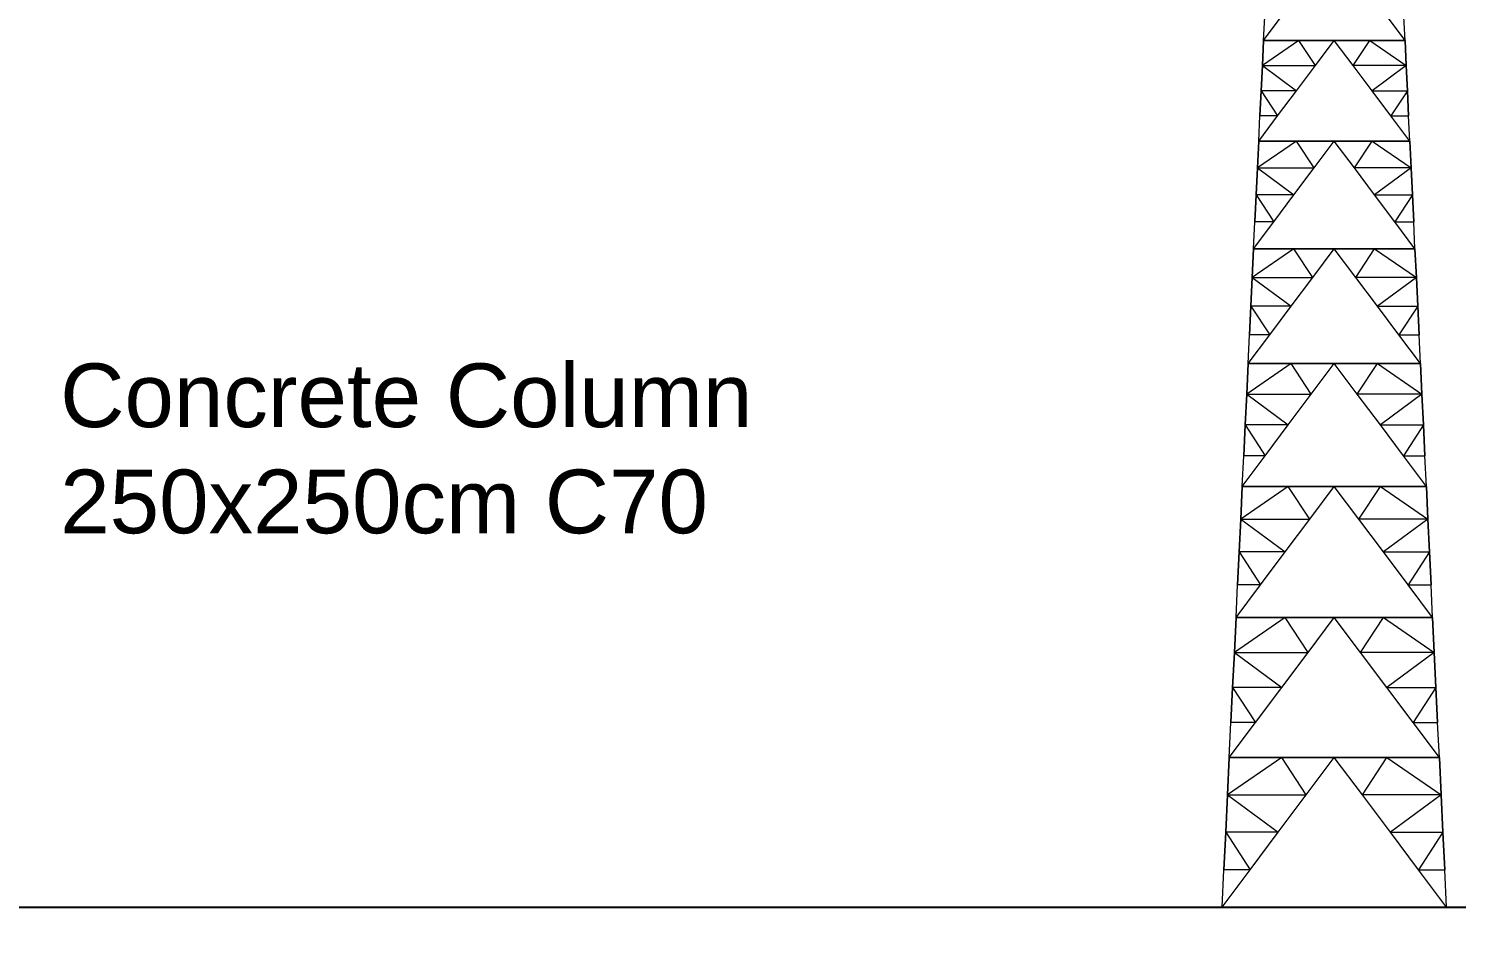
# Model space of a CAD drawing. Header units: millimetres. Extents: x 674 to 5889, y -153 to 3954.
# Drawn here: x 5696.7 to 5775.2, y 3772.1 to 3822.4 of the extents above; entities that cross this region are included whole.
import ezdxf

# ---------------------------------------------------------------- set-up
doc = ezdxf.new("R2010")
doc.units = ezdxf.units.MM
doc.layers.add('Dimensions', color=7, linetype='Continuous')
doc.layers.add('Towers', color=1, linetype='Continuous', lineweight=0)
doc.styles.get("Standard").update_dxf_attribs({"font": 'arial.ttf'})
doc.dimstyles.new('ISO-25', dxfattribs={"dimtxt": 2.5, "dimasz": 2.5, "dimexe": 1.25, "dimexo": 0.625, "dimtad": 1, "dimtxsty": 'Standard', "dimcen": 2.5, "dimadec": 0, "dimazin": 0, "dimtfac": 1, "dimtmove": 0, "dimatfit": 3, "dimfxl": 1, "dimarcsym": 0})

# ---------------------------------------------------------------- blocks, each defined once
blk = doc.blocks.new('_ArchTick')
at = {"color": 0, "linetype": 'ByBlock', "const_width": 0.15}
blk.add_lwpolyline([(-0.5, -0.5), (0.5, 0.5)], dxfattribs=at)
blk = doc.blocks.new('*D60')
at = {"color": 0, "lineweight": -2, "transparency": 16777216}
blk.add_line((2829.274, -144.563), (2959.274, -144.563), dxfattribs=at)
at = {"layer": 'Defpoints', "color": 0, "transparency": 16777216}
for p in [(5528.478, 3774.077), (5768.478, 3774.077), (5768.478, 3752.482), (2829.274, -118.354), (2959.274, -118.354), (2959.274, -144.563)]:
    blk.add_point(p, dxfattribs=at)
at = {"layer": 'Dimensions', "color": 0, "lineweight": -2, "transparency": 16777216}
blk.add_line((5528.478, 3752.482), (5768.478, 3752.482), dxfattribs=at)
at = {"color": 0, "lineweight": -2, "transparency": 16777216, "xscale": 15, "yscale": 15, "zscale": 15, "rotation": 180}
blk.add_blockref('_ArchTick', (2829.274, -144.563), dxfattribs=at)
at = {"color": 0, "lineweight": -2, "transparency": 16777216, "xscale": 15, "yscale": 15, "zscale": 15}
blk.add_blockref('_ArchTick', (2959.274, -144.563), dxfattribs=at)
at = {"layer": 'Dimensions', "color": 0, "lineweight": -2, "transparency": 16777216, "xscale": 2.5, "yscale": 2.5, "zscale": 2.5, "rotation": 180}
blk.add_blockref('_ArchTick', (5528.478, 3752.482), dxfattribs=at)
at = {"layer": 'Dimensions', "color": 0, "lineweight": -2, "transparency": 16777216, "xscale": 2.5, "yscale": 2.5, "zscale": 2.5}
blk.add_blockref('_ArchTick', (5768.478, 3752.482), dxfattribs=at)
at = {"color": 0, "transparency": 16777216, "insert": (2894.274, -136.274), "char_height": 15, "attachment_point": 5}
blk.add_mtext('130', dxfattribs=at)
at = {"layer": 'Dimensions', "color": 0, "transparency": 16777216, "insert": (5648.478, 3755.404), "char_height": 4.5, "attachment_point": 5}
blk.add_mtext('240m', dxfattribs=at)
blk = doc.blocks.new('*D56')
at = {"layer": 'Defpoints', "color": 0, "transparency": 16777216}
for p in [(5768.478, 3774.077), (5883.478, 3774.077), (5883.478, 3752.482)]:
    blk.add_point(p, dxfattribs=at)
at = {"layer": 'Dimensions', "color": 0, "lineweight": -2, "transparency": 16777216}
blk.add_line((5768.478, 3752.482), (5883.478, 3752.482), dxfattribs=at)
at = {"layer": 'Dimensions', "color": 0, "lineweight": -2, "transparency": 16777216, "xscale": 2.5, "yscale": 2.5, "zscale": 2.5, "rotation": 180}
blk.add_blockref('_ArchTick', (5768.478, 3752.482), dxfattribs=at)
at = {"layer": 'Dimensions', "color": 0, "lineweight": -2, "transparency": 16777216, "xscale": 2.5, "yscale": 2.5, "zscale": 2.5}
blk.add_blockref('_ArchTick', (5883.478, 3752.482), dxfattribs=at)
at = {"layer": 'Dimensions', "color": 0, "transparency": 16777216, "insert": (5825.978, 3755.404), "char_height": 4.5, "attachment_point": 5}
blk.add_mtext('115m', dxfattribs=at)

msp = doc.modelspace()

# ---------------------------------------------------------------- linework, layer by layer
msp.add_line((5413.478, 3774.077), (5883.478, 3774.077))
at = {"layer": 'Towers'}
for p, q in [((5764.591, 3821.705), (5765.563, 3823.001)), ((5764.591, 3821.705), (5765.563, 3823.001)), ((5764.591, 3821.705), (5764.653, 3823.001)), ((5764.591, 3821.705), (5764.653, 3823.001)), ((5764.591, 3821.705), (5764.653, 3823.001)), ((5764.591, 3821.705), (5764.653, 3823.001)), ((5772.365, 3821.705), (5771.393, 3823.001)), ((5772.365, 3821.705), (5771.393, 3823.001)), ((5772.365, 3821.705), (5772.303, 3823.001)), ((5772.365, 3821.705), (5772.303, 3823.001)), ((5772.365, 3821.705), (5772.303, 3823.001)), ((5772.365, 3821.705), (5772.303, 3823.001)), ((5766.535, 3821.705), (5764.525, 3820.321)), ((5766.535, 3821.705), (5764.525, 3820.321)), ((5764.525, 3820.322), (5764.591, 3821.705)), ((5764.591, 3821.705), (5764.525, 3820.321)), ((5764.525, 3820.322), (5764.591, 3821.705)), ((5764.525, 3820.321), (5764.591, 3821.705)), ((5764.525, 3820.322), (5764.591, 3821.705)), ((5764.591, 3821.705), (5764.525, 3820.321)), ((5764.525, 3820.322), (5764.591, 3821.705)), ((5764.525, 3820.321), (5764.591, 3821.705)), ((5764.591, 3821.705), (5766.535, 3821.705)), ((5766.535, 3821.705), (5764.591, 3821.705)), ((5764.591, 3821.705), (5765.563, 3821.705)), ((5765.563, 3821.705), (5764.591, 3821.705)), ((5764.591, 3821.705), (5766.535, 3821.705)), ((5766.535, 3821.705), (5764.591, 3821.705)), ((5768.478, 3821.705), (5764.591, 3821.705)), ((5764.591, 3821.705), (5768.478, 3821.705)), ((5766.535, 3821.705), (5764.591, 3821.705)), ((5766.535, 3821.705), (5764.591, 3821.705)), ((5766.535, 3821.705), (5767.506, 3821.705)), ((5767.506, 3821.705), (5766.535, 3821.705)), ((5767.441, 3820.322), (5766.535, 3821.705)), ((5768.478, 3821.705), (5766.535, 3821.705)), ((5767.441, 3820.322), (5766.535, 3821.705)), ((5768.478, 3821.705), (5766.535, 3821.705)), ((5767.441, 3820.322), (5768.478, 3821.705)), ((5767.441, 3820.322), (5768.478, 3821.705)), ((5769.45, 3821.705), (5767.506, 3821.705)), ((5769.45, 3821.705), (5767.506, 3821.705)), ((5772.365, 3821.705), (5768.478, 3821.705)), ((5768.478, 3821.705), (5772.365, 3821.705)), ((5769.516, 3820.322), (5768.478, 3821.705)), ((5768.478, 3821.705), (5770.422, 3821.705)), ((5769.516, 3820.322), (5768.478, 3821.705)), ((5768.478, 3821.705), (5770.422, 3821.705)), ((5769.45, 3821.705), (5770.422, 3821.705)), ((5770.422, 3821.705), (5769.45, 3821.705)), ((5769.516, 3820.322), (5770.422, 3821.705)), ((5769.516, 3820.322), (5770.422, 3821.705)), ((5772.365, 3821.705), (5770.422, 3821.705)), ((5770.422, 3821.705), (5772.365, 3821.705)), ((5770.422, 3821.705), (5772.365, 3821.705)), ((5770.422, 3821.705), (5772.365, 3821.705)), ((5770.422, 3821.705), (5772.431, 3820.321)), ((5770.422, 3821.705), (5772.365, 3821.705)), ((5770.422, 3821.705), (5772.431, 3820.321)), ((5770.422, 3821.705), (5772.365, 3821.705)), ((5771.393, 3821.705), (5772.365, 3821.705)), ((5772.365, 3821.705), (5771.393, 3821.705)), ((5772.431, 3820.322), (5772.365, 3821.705)), ((5772.365, 3821.705), (5772.431, 3820.321)), ((5772.431, 3820.322), (5772.365, 3821.705)), ((5772.431, 3820.321), (5772.365, 3821.705)), ((5772.431, 3820.322), (5772.365, 3821.705)), ((5772.365, 3821.705), (5772.431, 3820.321)), ((5772.431, 3820.322), (5772.365, 3821.705)), ((5772.431, 3820.321), (5772.365, 3821.705)), ((5764.459, 3818.938), (5764.525, 3820.322)), ((5764.459, 3818.938), (5764.525, 3820.322)), ((5764.525, 3820.321), (5764.459, 3818.938)), ((5764.459, 3818.938), (5764.525, 3820.321)), ((5764.525, 3820.321), (5764.459, 3818.938)), ((5764.459, 3818.938), (5764.525, 3820.321)), ((5764.525, 3820.321), (5767.441, 3820.322)), ((5764.525, 3820.321), (5767.441, 3820.322)), ((5764.525, 3820.321), (5764.525, 3820.322)), ((5764.525, 3820.321), (5764.525, 3820.322)), ((5764.525, 3820.321), (5766.402, 3818.938)), ((5764.525, 3820.321), (5766.402, 3818.938)), ((5766.402, 3818.938), (5767.441, 3820.322)), ((5766.402, 3818.938), (5767.441, 3820.322)), ((5770.554, 3818.938), (5769.516, 3820.322)), ((5772.431, 3820.321), (5769.516, 3820.322)), ((5770.554, 3818.938), (5769.516, 3820.322)), ((5772.431, 3820.321), (5769.516, 3820.322)), ((5772.431, 3820.321), (5770.554, 3818.938)), ((5772.431, 3820.321), (5770.554, 3818.938)), ((5772.497, 3818.938), (5772.431, 3820.322)), ((5772.431, 3820.321), (5772.431, 3820.322)), ((5772.497, 3818.938), (5772.431, 3820.322)), ((5772.431, 3820.321), (5772.431, 3820.322)), ((5772.431, 3820.321), (5772.497, 3818.938)), ((5772.497, 3818.938), (5772.431, 3820.321)), ((5772.431, 3820.321), (5772.497, 3818.938)), ((5772.497, 3818.938), (5772.431, 3820.321)), ((5764.393, 3817.554), (5764.459, 3818.938)), ((5764.459, 3818.938), (5764.393, 3817.554)), ((5764.393, 3817.554), (5764.459, 3818.938)), ((5764.393, 3817.554), (5764.459, 3818.938)), ((5764.459, 3818.938), (5764.393, 3817.554)), ((5764.393, 3817.554), (5764.459, 3818.938)), ((5764.459, 3818.938), (5765.364, 3817.554)), ((5766.402, 3818.938), (5764.459, 3818.938)), ((5764.459, 3818.938), (5765.364, 3817.554)), ((5766.402, 3818.938), (5764.459, 3818.938)), ((5764.459, 3818.938), (5764.459, 3818.938)), ((5764.459, 3818.938), (5764.459, 3818.938)), ((5765.364, 3817.554), (5766.402, 3818.938)), ((5765.364, 3817.554), (5766.402, 3818.938)), ((5771.592, 3817.554), (5770.554, 3818.938)), ((5770.554, 3818.938), (5772.497, 3818.938)), ((5771.592, 3817.554), (5770.554, 3818.938)), ((5770.554, 3818.938), (5772.497, 3818.938)), ((5772.497, 3818.938), (5771.592, 3817.554)), ((5772.497, 3818.938), (5771.592, 3817.554)), ((5772.564, 3817.554), (5772.497, 3818.938)), ((5772.497, 3818.938), (5772.564, 3817.554)), ((5772.497, 3818.938), (5772.497, 3818.938)), ((5772.564, 3817.554), (5772.497, 3818.938)), ((5772.564, 3817.554), (5772.497, 3818.938)), ((5772.497, 3818.938), (5772.564, 3817.554)), ((5772.497, 3818.938), (5772.497, 3818.938)), ((5772.564, 3817.554), (5772.497, 3818.938)), ((5764.327, 3816.17), (5765.364, 3817.554)), ((5764.327, 3816.17), (5765.364, 3817.554)), ((5764.327, 3816.17), (5764.393, 3817.554)), ((5764.327, 3816.17), (5764.393, 3817.554)), ((5764.327, 3816.17), (5764.393, 3817.554)), ((5764.327, 3816.17), (5764.393, 3817.554)), ((5765.364, 3817.554), (5764.393, 3817.554)), ((5765.364, 3817.554), (5764.393, 3817.554)), ((5764.393, 3817.554), (5764.393, 3817.554)), ((5764.393, 3817.554), (5764.393, 3817.554)), ((5772.63, 3816.17), (5771.592, 3817.554)), ((5771.592, 3817.554), (5772.564, 3817.554)), ((5772.63, 3816.17), (5771.592, 3817.554)), ((5771.592, 3817.554), (5772.564, 3817.554)), ((5772.63, 3816.17), (5772.564, 3817.554)), ((5772.564, 3817.554), (5772.564, 3817.554)), ((5772.63, 3816.17), (5772.564, 3817.554)), ((5772.63, 3816.17), (5772.564, 3817.554)), ((5772.564, 3817.554), (5772.564, 3817.554)), ((5772.63, 3816.17), (5772.564, 3817.554)), ((5766.402, 3816.17), (5764.256, 3814.692)), ((5766.402, 3816.17), (5764.256, 3814.692)), ((5764.256, 3814.692), (5764.327, 3816.17)), ((5764.327, 3816.17), (5764.256, 3814.692)), ((5764.256, 3814.692), (5764.327, 3816.17)), ((5764.256, 3814.692), (5764.327, 3816.17)), ((5764.256, 3814.692), (5764.327, 3816.17)), ((5764.327, 3816.17), (5764.256, 3814.692)), ((5764.256, 3814.692), (5764.327, 3816.17)), ((5764.256, 3814.692), (5764.327, 3816.17)), ((5764.327, 3816.17), (5766.402, 3816.17)), ((5766.402, 3816.17), (5764.327, 3816.17)), ((5764.327, 3816.17), (5765.364, 3816.17)), ((5765.364, 3816.17), (5764.327, 3816.17)), ((5764.327, 3816.17), (5766.402, 3816.17)), ((5766.402, 3816.17), (5764.327, 3816.17)), ((5768.478, 3816.17), (5764.327, 3816.17)), ((5764.327, 3816.17), (5768.478, 3816.17)), ((5766.402, 3816.17), (5764.327, 3816.17)), ((5766.402, 3816.17), (5764.327, 3816.17)), ((5766.402, 3816.17), (5767.44, 3816.17)), ((5767.44, 3816.17), (5766.402, 3816.17)), ((5767.37, 3814.692), (5766.402, 3816.17)), ((5768.478, 3816.17), (5766.402, 3816.17)), ((5767.37, 3814.692), (5766.402, 3816.17)), ((5768.478, 3816.17), (5766.402, 3816.17)), ((5767.37, 3814.692), (5768.478, 3816.17)), ((5767.37, 3814.692), (5768.478, 3816.17)), ((5769.516, 3816.17), (5767.44, 3816.17)), ((5769.516, 3816.17), (5767.44, 3816.17)), ((5772.63, 3816.17), (5768.478, 3816.17)), ((5768.478, 3816.17), (5772.63, 3816.17)), ((5769.586, 3814.692), (5768.478, 3816.17)), ((5768.478, 3816.17), (5770.554, 3816.17)), ((5769.586, 3814.692), (5768.478, 3816.17)), ((5768.478, 3816.17), (5770.554, 3816.17)), ((5769.516, 3816.17), (5770.554, 3816.17)), ((5770.554, 3816.17), (5769.516, 3816.17)), ((5769.586, 3814.692), (5770.554, 3816.17)), ((5769.586, 3814.692), (5770.554, 3816.17)), ((5772.63, 3816.17), (5770.554, 3816.17)), ((5770.554, 3816.17), (5772.63, 3816.17)), ((5770.554, 3816.17), (5772.63, 3816.17)), ((5770.554, 3816.17), (5772.63, 3816.17)), ((5770.554, 3816.17), (5772.7, 3814.692)), ((5770.554, 3816.17), (5772.63, 3816.17)), ((5770.554, 3816.17), (5772.7, 3814.692)), ((5770.554, 3816.17), (5772.63, 3816.17)), ((5771.592, 3816.17), (5772.63, 3816.17)), ((5772.63, 3816.17), (5771.592, 3816.17)), ((5772.7, 3814.692), (5772.63, 3816.17)), ((5772.63, 3816.17), (5772.7, 3814.692)), ((5772.7, 3814.692), (5772.63, 3816.17)), ((5772.7, 3814.692), (5772.63, 3816.17)), ((5772.7, 3814.692), (5772.63, 3816.17)), ((5772.63, 3816.17), (5772.7, 3814.692)), ((5772.7, 3814.692), (5772.63, 3816.17)), ((5772.7, 3814.692), (5772.63, 3816.17)), ((5764.185, 3813.214), (5764.256, 3814.692)), ((5764.256, 3814.692), (5764.185, 3813.214)), ((5764.185, 3813.214), (5764.256, 3814.692)), ((5764.185, 3813.214), (5764.256, 3814.692)), ((5764.256, 3814.692), (5764.185, 3813.214)), ((5764.185, 3813.214), (5764.256, 3814.692)), ((5764.256, 3814.692), (5766.261, 3813.214)), ((5764.256, 3814.692), (5767.37, 3814.692)), ((5764.256, 3814.692), (5766.261, 3813.214)), ((5764.256, 3814.692), (5767.37, 3814.692)), ((5764.256, 3814.692), (5764.256, 3814.692)), ((5764.256, 3814.692), (5764.256, 3814.692)), ((5766.261, 3813.214), (5767.37, 3814.692)), ((5766.261, 3813.214), (5767.37, 3814.692)), ((5770.695, 3813.214), (5769.586, 3814.692)), ((5772.7, 3814.692), (5769.586, 3814.692)), ((5770.695, 3813.214), (5769.586, 3814.692)), ((5772.7, 3814.692), (5769.586, 3814.692)), ((5772.7, 3814.692), (5770.695, 3813.214)), ((5772.7, 3814.692), (5770.695, 3813.214)), ((5772.771, 3813.214), (5772.7, 3814.692)), ((5772.7, 3814.692), (5772.771, 3813.214)), ((5772.7, 3814.692), (5772.7, 3814.692)), ((5772.771, 3813.214), (5772.7, 3814.692)), ((5772.771, 3813.214), (5772.7, 3814.692)), ((5772.7, 3814.692), (5772.771, 3813.214)), ((5772.7, 3814.692), (5772.7, 3814.692)), ((5772.771, 3813.214), (5772.7, 3814.692)), ((5764.114, 3811.735), (5764.185, 3813.214)), ((5764.185, 3813.214), (5764.114, 3811.735)), ((5764.114, 3811.735), (5764.185, 3813.214)), ((5764.114, 3811.735), (5764.185, 3813.214)), ((5764.185, 3813.214), (5764.114, 3811.735)), ((5764.114, 3811.735), (5764.185, 3813.214)), ((5764.185, 3813.214), (5765.152, 3811.735)), ((5766.261, 3813.214), (5764.185, 3813.214)), ((5764.185, 3813.214), (5765.152, 3811.735)), ((5766.261, 3813.214), (5764.185, 3813.214)), ((5764.185, 3813.214), (5764.185, 3813.214)), ((5764.185, 3813.214), (5764.185, 3813.214)), ((5765.152, 3811.735), (5766.261, 3813.214)), ((5765.152, 3811.735), (5766.261, 3813.214)), ((5771.804, 3811.735), (5770.695, 3813.214)), ((5770.695, 3813.214), (5772.771, 3813.214)), ((5771.804, 3811.735), (5770.695, 3813.214)), ((5770.695, 3813.214), (5772.771, 3813.214)), ((5772.771, 3813.214), (5771.804, 3811.735)), ((5772.771, 3813.214), (5771.804, 3811.735)), ((5772.842, 3811.735), (5772.771, 3813.214)), ((5772.771, 3813.214), (5772.842, 3811.735)), ((5772.771, 3813.214), (5772.771, 3813.214)), ((5772.842, 3811.735), (5772.771, 3813.214)), ((5772.842, 3811.735), (5772.771, 3813.214)), ((5772.771, 3813.214), (5772.842, 3811.735)), ((5772.771, 3813.214), (5772.771, 3813.214)), ((5772.842, 3811.735), (5772.771, 3813.214)), ((5764.044, 3810.257), (5765.152, 3811.735)), ((5764.044, 3810.257), (5765.152, 3811.735)), ((5764.044, 3810.257), (5764.114, 3811.735)), ((5764.044, 3810.257), (5764.114, 3811.735)), ((5764.044, 3810.257), (5764.114, 3811.735)), ((5764.044, 3810.257), (5764.114, 3811.735)), ((5765.152, 3811.735), (5764.114, 3811.735)), ((5765.152, 3811.735), (5764.114, 3811.735)), ((5764.114, 3811.735), (5764.114, 3811.735)), ((5764.114, 3811.735), (5764.114, 3811.735)), ((5772.912, 3810.257), (5771.804, 3811.735)), ((5771.804, 3811.735), (5772.842, 3811.735)), ((5772.912, 3810.257), (5771.804, 3811.735)), ((5771.804, 3811.735), (5772.842, 3811.735)), ((5772.912, 3810.257), (5772.842, 3811.735)), ((5772.842, 3811.735), (5772.842, 3811.735)), ((5772.912, 3810.257), (5772.842, 3811.735)), ((5772.912, 3810.257), (5772.842, 3811.735)), ((5772.842, 3811.735), (5772.842, 3811.735)), ((5772.912, 3810.257), (5772.842, 3811.735)), ((5766.261, 3810.257), (5763.968, 3808.679)), ((5766.261, 3810.257), (5763.968, 3808.679)), ((5763.968, 3808.679), (5764.044, 3810.257)), ((5764.044, 3810.257), (5763.968, 3808.679)), ((5763.968, 3808.679), (5764.044, 3810.257)), ((5763.968, 3808.679), (5764.044, 3810.257)), ((5763.968, 3808.679), (5764.044, 3810.257)), ((5764.044, 3810.257), (5763.968, 3808.679)), ((5763.968, 3808.679), (5764.044, 3810.257)), ((5763.968, 3808.679), (5764.044, 3810.257)), ((5764.044, 3810.257), (5766.261, 3810.257)), ((5766.261, 3810.257), (5764.044, 3810.257)), ((5764.044, 3810.257), (5765.152, 3810.257)), ((5765.152, 3810.257), (5764.044, 3810.257)), ((5764.044, 3810.257), (5766.261, 3810.257)), ((5766.261, 3810.257), (5764.044, 3810.257)), ((5768.478, 3810.257), (5764.044, 3810.257)), ((5764.044, 3810.257), (5768.478, 3810.257)), ((5766.261, 3810.257), (5764.044, 3810.257)), ((5766.261, 3810.257), (5764.044, 3810.257)), ((5766.261, 3810.257), (5767.37, 3810.257)), ((5767.37, 3810.257), (5766.261, 3810.257)), ((5767.295, 3808.679), (5766.261, 3810.257)), ((5768.478, 3810.257), (5766.261, 3810.257)), ((5767.295, 3808.679), (5766.261, 3810.257)), ((5768.478, 3810.257), (5766.261, 3810.257)), ((5767.295, 3808.679), (5768.478, 3810.257)), ((5767.295, 3808.679), (5768.478, 3810.257)), ((5769.587, 3810.257), (5767.37, 3810.257)), ((5769.587, 3810.257), (5767.37, 3810.257)), ((5772.912, 3810.257), (5768.478, 3810.257)), ((5768.478, 3810.257), (5772.912, 3810.257)), ((5769.662, 3808.679), (5768.478, 3810.257)), ((5768.478, 3810.257), (5770.695, 3810.257)), ((5769.662, 3808.679), (5768.478, 3810.257)), ((5768.478, 3810.257), (5770.695, 3810.257)), ((5769.587, 3810.257), (5770.695, 3810.257)), ((5770.695, 3810.257), (5769.587, 3810.257)), ((5769.662, 3808.679), (5770.695, 3810.257)), ((5769.662, 3808.679), (5770.695, 3810.257)), ((5772.912, 3810.257), (5770.695, 3810.257)), ((5770.695, 3810.257), (5772.912, 3810.257)), ((5770.695, 3810.257), (5772.912, 3810.257)), ((5770.695, 3810.257), (5772.912, 3810.257)), ((5770.695, 3810.257), (5772.988, 3808.679)), ((5770.695, 3810.257), (5772.912, 3810.257)), ((5770.695, 3810.257), (5772.988, 3808.679)), ((5770.695, 3810.257), (5772.912, 3810.257)), ((5771.804, 3810.257), (5772.912, 3810.257)), ((5772.912, 3810.257), (5771.804, 3810.257)), ((5772.988, 3808.679), (5772.912, 3810.257)), ((5772.912, 3810.257), (5772.988, 3808.679)), ((5772.988, 3808.679), (5772.912, 3810.257)), ((5772.988, 3808.679), (5772.912, 3810.257)), ((5772.988, 3808.679), (5772.912, 3810.257)), ((5772.912, 3810.257), (5772.988, 3808.679)), ((5772.988, 3808.679), (5772.912, 3810.257)), ((5772.988, 3808.679), (5772.912, 3810.257)), ((5763.893, 3807.1), (5763.968, 3808.679)), ((5763.968, 3808.679), (5763.893, 3807.1)), ((5763.893, 3807.1), (5763.968, 3808.679)), ((5763.893, 3807.1), (5763.968, 3808.679)), ((5763.968, 3808.679), (5763.893, 3807.1)), ((5763.893, 3807.1), (5763.968, 3808.679)), ((5763.968, 3808.679), (5766.11, 3807.1)), ((5763.968, 3808.679), (5767.295, 3808.679)), ((5763.968, 3808.679), (5766.11, 3807.1)), ((5763.968, 3808.679), (5767.295, 3808.679)), ((5763.968, 3808.679), (5763.968, 3808.679)), ((5763.968, 3808.679), (5763.968, 3808.679)), ((5766.11, 3807.1), (5767.295, 3808.679)), ((5766.11, 3807.1), (5767.295, 3808.679)), ((5770.846, 3807.1), (5769.662, 3808.679)), ((5772.988, 3808.679), (5769.662, 3808.679)), ((5770.846, 3807.1), (5769.662, 3808.679)), ((5772.988, 3808.679), (5769.662, 3808.679)), ((5772.988, 3808.679), (5770.846, 3807.1)), ((5772.988, 3808.679), (5770.846, 3807.1)), ((5773.063, 3807.1), (5772.988, 3808.679)), ((5772.988, 3808.679), (5773.063, 3807.1)), ((5772.988, 3808.679), (5772.988, 3808.679)), ((5773.063, 3807.1), (5772.988, 3808.679)), ((5773.063, 3807.1), (5772.988, 3808.679)), ((5772.988, 3808.679), (5773.063, 3807.1)), ((5772.988, 3808.679), (5772.988, 3808.679)), ((5773.063, 3807.1), (5772.988, 3808.679)), ((5763.817, 3805.521), (5763.893, 3807.1)), ((5763.893, 3807.1), (5763.817, 3805.521)), ((5763.817, 3805.521), (5763.893, 3807.1)), ((5763.817, 3805.521), (5763.893, 3807.1)), ((5763.893, 3807.1), (5763.817, 3805.521)), ((5763.817, 3805.521), (5763.893, 3807.1)), ((5763.893, 3807.1), (5764.926, 3805.521)), ((5766.11, 3807.1), (5763.893, 3807.1)), ((5763.893, 3807.1), (5764.926, 3805.521)), ((5766.11, 3807.1), (5763.893, 3807.1)), ((5763.893, 3807.1), (5763.893, 3807.1)), ((5763.893, 3807.1), (5763.893, 3807.1)), ((5764.926, 3805.521), (5766.11, 3807.1)), ((5764.926, 3805.521), (5766.11, 3807.1)), ((5772.03, 3805.521), (5770.846, 3807.1)), ((5770.846, 3807.1), (5773.063, 3807.1)), ((5772.03, 3805.521), (5770.846, 3807.1)), ((5770.846, 3807.1), (5773.063, 3807.1)), ((5773.063, 3807.1), (5772.03, 3805.521)), ((5773.063, 3807.1), (5772.03, 3805.521)), ((5773.139, 3805.521), (5773.063, 3807.1)), ((5773.063, 3807.1), (5773.139, 3805.521)), ((5773.063, 3807.1), (5773.063, 3807.1)), ((5773.139, 3805.521), (5773.063, 3807.1)), ((5773.139, 3805.521), (5773.063, 3807.1)), ((5773.063, 3807.1), (5773.139, 3805.521)), ((5773.063, 3807.1), (5773.063, 3807.1)), ((5773.139, 3805.521), (5773.063, 3807.1)), ((5763.742, 3803.942), (5764.926, 3805.521)), ((5763.742, 3803.942), (5764.926, 3805.521)), ((5763.742, 3803.942), (5763.817, 3805.521)), ((5763.742, 3803.942), (5763.817, 3805.521)), ((5763.742, 3803.942), (5763.817, 3805.521)), ((5763.742, 3803.942), (5763.817, 3805.521)), ((5764.926, 3805.521), (5763.817, 3805.521)), ((5764.926, 3805.521), (5763.817, 3805.521)), ((5763.817, 3805.521), (5763.817, 3805.521)), ((5763.817, 3805.521), (5763.817, 3805.521)), ((5773.214, 3803.942), (5772.03, 3805.521)), ((5772.03, 3805.521), (5773.139, 3805.521)), ((5773.214, 3803.942), (5772.03, 3805.521)), ((5772.03, 3805.521), (5773.139, 3805.521)), ((5773.214, 3803.942), (5773.139, 3805.521)), ((5773.139, 3805.521), (5773.139, 3805.521)), ((5773.214, 3803.942), (5773.139, 3805.521)), ((5773.214, 3803.942), (5773.139, 3805.521)), ((5773.139, 3805.521), (5773.139, 3805.521)), ((5773.214, 3803.942), (5773.139, 3805.521)), ((5766.11, 3803.942), (5763.661, 3802.256)), ((5766.11, 3803.942), (5763.661, 3802.256)), ((5763.661, 3802.257), (5763.742, 3803.942)), ((5763.742, 3803.942), (5763.661, 3802.256)), ((5763.661, 3802.257), (5763.742, 3803.942)), ((5763.661, 3802.256), (5763.742, 3803.942)), ((5763.661, 3802.257), (5763.742, 3803.942)), ((5763.742, 3803.942), (5763.661, 3802.256)), ((5763.661, 3802.257), (5763.742, 3803.942)), ((5763.661, 3802.256), (5763.742, 3803.942)), ((5763.742, 3803.942), (5766.11, 3803.942)), ((5766.11, 3803.942), (5763.742, 3803.942)), ((5763.742, 3803.942), (5764.926, 3803.942)), ((5764.926, 3803.942), (5763.742, 3803.942)), ((5763.742, 3803.942), (5766.11, 3803.942)), ((5766.11, 3803.942), (5763.742, 3803.942)), ((5768.478, 3803.942), (5763.742, 3803.942)), ((5763.742, 3803.942), (5768.478, 3803.942)), ((5766.11, 3803.942), (5763.742, 3803.942)), ((5766.11, 3803.942), (5763.742, 3803.942)), ((5766.11, 3803.942), (5767.294, 3803.942)), ((5767.294, 3803.942), (5766.11, 3803.942)), ((5767.214, 3802.257), (5766.11, 3803.942)), ((5768.478, 3803.942), (5766.11, 3803.942)), ((5767.214, 3802.257), (5766.11, 3803.942)), ((5768.478, 3803.942), (5766.11, 3803.942)), ((5767.214, 3802.257), (5768.478, 3803.942)), ((5767.214, 3802.257), (5768.478, 3803.942)), ((5769.662, 3803.942), (5767.294, 3803.942)), ((5769.662, 3803.942), (5767.294, 3803.942)), ((5773.214, 3803.942), (5768.478, 3803.942)), ((5768.478, 3803.942), (5773.214, 3803.942)), ((5769.742, 3802.257), (5768.478, 3803.942)), ((5768.478, 3803.942), (5770.846, 3803.942)), ((5769.742, 3802.257), (5768.478, 3803.942)), ((5768.478, 3803.942), (5770.846, 3803.942)), ((5769.662, 3803.942), (5770.846, 3803.942)), ((5770.846, 3803.942), (5769.662, 3803.942)), ((5769.742, 3802.257), (5770.846, 3803.942)), ((5769.742, 3802.257), (5770.846, 3803.942)), ((5773.214, 3803.942), (5770.846, 3803.942)), ((5770.846, 3803.942), (5773.214, 3803.942)), ((5770.846, 3803.942), (5773.214, 3803.942)), ((5770.846, 3803.942), (5773.214, 3803.942)), ((5770.846, 3803.942), (5773.295, 3802.256)), ((5770.846, 3803.942), (5773.214, 3803.942)), ((5770.846, 3803.942), (5773.295, 3802.256)), ((5770.846, 3803.942), (5773.214, 3803.942)), ((5772.03, 3803.942), (5773.214, 3803.942)), ((5773.214, 3803.942), (5772.03, 3803.942)), ((5773.295, 3802.257), (5773.214, 3803.942)), ((5773.214, 3803.942), (5773.295, 3802.256)), ((5773.295, 3802.257), (5773.214, 3803.942)), ((5773.295, 3802.256), (5773.214, 3803.942)), ((5773.295, 3802.257), (5773.214, 3803.942)), ((5773.214, 3803.942), (5773.295, 3802.256)), ((5773.295, 3802.257), (5773.214, 3803.942)), ((5773.295, 3802.256), (5773.214, 3803.942)), ((5763.58, 3800.57), (5763.661, 3802.257)), ((5763.58, 3800.57), (5763.661, 3802.257)), ((5763.661, 3802.256), (5763.58, 3800.57)), ((5763.58, 3800.57), (5763.661, 3802.256)), ((5763.661, 3802.256), (5763.58, 3800.57)), ((5763.58, 3800.57), (5763.661, 3802.256)), ((5763.661, 3802.256), (5767.214, 3802.257)), ((5763.661, 3802.256), (5767.214, 3802.257)), ((5763.661, 3802.256), (5763.661, 3802.257)), ((5763.661, 3802.256), (5763.661, 3802.257)), ((5763.661, 3802.256), (5765.949, 3800.57)), ((5763.661, 3802.256), (5765.949, 3800.57)), ((5765.949, 3800.57), (5767.214, 3802.257)), ((5765.949, 3800.57), (5767.214, 3802.257)), ((5771.008, 3800.57), (5769.742, 3802.257)), ((5773.295, 3802.256), (5769.742, 3802.257)), ((5771.008, 3800.57), (5769.742, 3802.257)), ((5773.295, 3802.256), (5769.742, 3802.257)), ((5773.295, 3802.256), (5771.008, 3800.57)), ((5773.295, 3802.256), (5771.008, 3800.57)), ((5773.376, 3800.57), (5773.295, 3802.257)), ((5773.295, 3802.256), (5773.295, 3802.257)), ((5773.376, 3800.57), (5773.295, 3802.257)), ((5773.295, 3802.256), (5773.295, 3802.257)), ((5773.295, 3802.256), (5773.376, 3800.57)), ((5773.376, 3800.57), (5773.295, 3802.256)), ((5773.295, 3802.256), (5773.376, 3800.57)), ((5773.376, 3800.57), (5773.295, 3802.256)), ((5763.5, 3798.883), (5763.58, 3800.57)), ((5763.58, 3800.57), (5763.5, 3798.883)), ((5763.5, 3798.883), (5763.58, 3800.57)), ((5763.5, 3798.883), (5763.58, 3800.57)), ((5763.58, 3800.57), (5763.5, 3798.883)), ((5763.5, 3798.883), (5763.58, 3800.57)), ((5763.58, 3800.57), (5764.684, 3798.883)), ((5765.949, 3800.57), (5763.58, 3800.57)), ((5763.58, 3800.57), (5764.684, 3798.883)), ((5765.949, 3800.57), (5763.58, 3800.57)), ((5763.58, 3800.57), (5763.58, 3800.57)), ((5763.58, 3800.57), (5763.58, 3800.57)), ((5764.684, 3798.883), (5765.949, 3800.57)), ((5764.684, 3798.883), (5765.949, 3800.57)), ((5772.272, 3798.883), (5771.008, 3800.57)), ((5771.008, 3800.57), (5773.376, 3800.57)), ((5772.272, 3798.883), (5771.008, 3800.57)), ((5771.008, 3800.57), (5773.376, 3800.57)), ((5773.376, 3800.57), (5772.272, 3798.883)), ((5773.376, 3800.57), (5772.272, 3798.883)), ((5773.456, 3798.883), (5773.376, 3800.57)), ((5773.376, 3800.57), (5773.456, 3798.883)), ((5773.376, 3800.57), (5773.376, 3800.57)), ((5773.456, 3798.883), (5773.376, 3800.57)), ((5773.456, 3798.883), (5773.376, 3800.57)), ((5773.376, 3800.57), (5773.456, 3798.883)), ((5773.376, 3800.57), (5773.376, 3800.57)), ((5773.456, 3798.883), (5773.376, 3800.57)), ((5763.419, 3797.197), (5764.684, 3798.883)), ((5763.419, 3797.197), (5764.684, 3798.883)), ((5763.419, 3797.197), (5763.5, 3798.883)), ((5763.419, 3797.197), (5763.5, 3798.883)), ((5763.419, 3797.197), (5763.5, 3798.883)), ((5763.419, 3797.197), (5763.5, 3798.883)), ((5764.684, 3798.883), (5763.5, 3798.883)), ((5764.684, 3798.883), (5763.5, 3798.883)), ((5763.5, 3798.883), (5763.5, 3798.883)), ((5763.5, 3798.883), (5763.5, 3798.883)), ((5773.537, 3797.197), (5772.272, 3798.883)), ((5772.272, 3798.883), (5773.456, 3798.883)), ((5773.537, 3797.197), (5772.272, 3798.883)), ((5772.272, 3798.883), (5773.456, 3798.883)), ((5773.537, 3797.197), (5773.456, 3798.883)), ((5773.456, 3798.883), (5773.456, 3798.883)), ((5773.537, 3797.197), (5773.456, 3798.883)), ((5773.537, 3797.197), (5773.456, 3798.883)), ((5773.456, 3798.883), (5773.456, 3798.883)), ((5773.537, 3797.197), (5773.456, 3798.883)), ((5765.949, 3797.197), (5763.333, 3795.396)), ((5765.949, 3797.197), (5763.333, 3795.396)), ((5763.333, 3795.397), (5763.419, 3797.197)), ((5763.419, 3797.197), (5763.333, 3795.396)), ((5763.333, 3795.397), (5763.419, 3797.197)), ((5763.333, 3795.396), (5763.419, 3797.197)), ((5763.333, 3795.397), (5763.419, 3797.197)), ((5763.419, 3797.197), (5763.333, 3795.396)), ((5763.333, 3795.397), (5763.419, 3797.197)), ((5763.333, 3795.396), (5763.419, 3797.197)), ((5763.419, 3797.197), (5765.949, 3797.197)), ((5765.949, 3797.197), (5763.419, 3797.197)), ((5763.419, 3797.197), (5764.684, 3797.197)), ((5764.684, 3797.197), (5763.419, 3797.197)), ((5763.419, 3797.197), (5765.949, 3797.197)), ((5765.949, 3797.197), (5763.419, 3797.197)), ((5768.478, 3797.197), (5763.419, 3797.197)), ((5763.419, 3797.197), (5768.478, 3797.197)), ((5765.949, 3797.197), (5763.419, 3797.197)), ((5765.949, 3797.197), (5763.419, 3797.197)), ((5765.949, 3797.197), (5767.213, 3797.197)), ((5767.213, 3797.197), (5765.949, 3797.197)), ((5767.128, 3795.397), (5765.949, 3797.197)), ((5768.478, 3797.197), (5765.949, 3797.197)), ((5767.128, 3795.397), (5765.949, 3797.197)), ((5768.478, 3797.197), (5765.949, 3797.197)), ((5767.128, 3795.397), (5768.478, 3797.197)), ((5767.128, 3795.397), (5768.478, 3797.197)), ((5769.743, 3797.197), (5767.213, 3797.197)), ((5769.743, 3797.197), (5767.213, 3797.197)), ((5773.537, 3797.197), (5768.478, 3797.197)), ((5768.478, 3797.197), (5773.537, 3797.197)), ((5769.828, 3795.397), (5768.478, 3797.197)), ((5768.478, 3797.197), (5771.008, 3797.197)), ((5769.828, 3795.397), (5768.478, 3797.197)), ((5768.478, 3797.197), (5771.008, 3797.197)), ((5769.743, 3797.197), (5771.008, 3797.197)), ((5771.008, 3797.197), (5769.743, 3797.197)), ((5769.828, 3795.397), (5771.008, 3797.197)), ((5769.828, 3795.397), (5771.008, 3797.197)), ((5773.537, 3797.197), (5771.008, 3797.197)), ((5771.008, 3797.197), (5773.537, 3797.197)), ((5771.008, 3797.197), (5773.537, 3797.197)), ((5771.008, 3797.197), (5773.537, 3797.197)), ((5771.008, 3797.197), (5773.623, 3795.396)), ((5771.008, 3797.197), (5773.537, 3797.197)), ((5771.008, 3797.197), (5773.623, 3795.396)), ((5771.008, 3797.197), (5773.537, 3797.197)), ((5772.272, 3797.197), (5773.537, 3797.197)), ((5773.537, 3797.197), (5772.272, 3797.197)), ((5773.623, 3795.397), (5773.537, 3797.197)), ((5773.537, 3797.197), (5773.623, 3795.396)), ((5773.623, 3795.397), (5773.537, 3797.197)), ((5773.623, 3795.396), (5773.537, 3797.197)), ((5773.623, 3795.397), (5773.537, 3797.197)), ((5773.537, 3797.197), (5773.623, 3795.396)), ((5773.623, 3795.397), (5773.537, 3797.197)), ((5773.623, 3795.396), (5773.537, 3797.197)), ((5763.247, 3793.595), (5763.333, 3795.397)), ((5763.247, 3793.595), (5763.333, 3795.397)), ((5763.333, 3795.396), (5763.247, 3793.595)), ((5763.247, 3793.595), (5763.333, 3795.396)), ((5763.333, 3795.396), (5763.247, 3793.595)), ((5763.247, 3793.595), (5763.333, 3795.396)), ((5763.333, 3795.396), (5767.128, 3795.397)), ((5763.333, 3795.396), (5767.128, 3795.397)), ((5763.333, 3795.396), (5763.333, 3795.397)), ((5763.333, 3795.396), (5763.333, 3795.397)), ((5763.333, 3795.396), (5765.776, 3793.595)), ((5763.333, 3795.396), (5765.776, 3793.595)), ((5765.776, 3793.595), (5767.128, 3795.397)), ((5765.776, 3793.595), (5767.128, 3795.397)), ((5771.18, 3793.595), (5769.828, 3795.397)), ((5773.623, 3795.396), (5769.828, 3795.397)), ((5771.18, 3793.595), (5769.828, 3795.397)), ((5773.623, 3795.396), (5769.828, 3795.397)), ((5773.623, 3795.396), (5771.18, 3793.595)), ((5773.623, 3795.396), (5771.18, 3793.595)), ((5773.709, 3793.595), (5773.623, 3795.397)), ((5773.623, 3795.396), (5773.623, 3795.397)), ((5773.709, 3793.595), (5773.623, 3795.397)), ((5773.623, 3795.396), (5773.623, 3795.397)), ((5773.623, 3795.396), (5773.709, 3793.595)), ((5773.709, 3793.595), (5773.623, 3795.396)), ((5773.623, 3795.396), (5773.709, 3793.595)), ((5773.709, 3793.595), (5773.623, 3795.396)), ((5763.161, 3791.793), (5763.247, 3793.595)), ((5763.247, 3793.595), (5763.161, 3791.793)), ((5763.161, 3791.793), (5763.247, 3793.595)), ((5763.161, 3791.793), (5763.247, 3793.595)), ((5763.247, 3793.595), (5763.161, 3791.793)), ((5763.161, 3791.793), (5763.247, 3793.595)), ((5763.247, 3793.595), (5764.425, 3791.793)), ((5765.776, 3793.595), (5763.247, 3793.595)), ((5763.247, 3793.595), (5764.425, 3791.793)), ((5765.776, 3793.595), (5763.247, 3793.595)), ((5763.247, 3793.595), (5763.247, 3793.595)), ((5763.247, 3793.595), (5763.247, 3793.595)), ((5764.425, 3791.793), (5765.776, 3793.595)), ((5764.425, 3791.793), (5765.776, 3793.595)), ((5772.531, 3791.793), (5771.18, 3793.595)), ((5771.18, 3793.595), (5773.709, 3793.595)), ((5772.531, 3791.793), (5771.18, 3793.595)), ((5771.18, 3793.595), (5773.709, 3793.595)), ((5773.709, 3793.595), (5772.531, 3791.793)), ((5773.709, 3793.595), (5772.531, 3791.793)), ((5773.796, 3791.793), (5773.709, 3793.595)), ((5773.709, 3793.595), (5773.796, 3791.793)), ((5773.709, 3793.595), (5773.709, 3793.595)), ((5773.796, 3791.793), (5773.709, 3793.595)), ((5773.796, 3791.793), (5773.709, 3793.595)), ((5773.709, 3793.595), (5773.796, 3791.793)), ((5773.709, 3793.595), (5773.709, 3793.595)), ((5773.796, 3791.793), (5773.709, 3793.595)), ((5763.075, 3789.992), (5764.425, 3791.793)), ((5763.075, 3789.992), (5764.425, 3791.793)), ((5763.075, 3789.992), (5763.161, 3791.793)), ((5763.075, 3789.992), (5763.161, 3791.793)), ((5763.075, 3789.992), (5763.161, 3791.793)), ((5763.075, 3789.992), (5763.161, 3791.793)), ((5764.425, 3791.793), (5763.161, 3791.793)), ((5764.425, 3791.793), (5763.161, 3791.793)), ((5763.161, 3791.793), (5763.161, 3791.793)), ((5763.161, 3791.793), (5763.161, 3791.793)), ((5773.882, 3789.992), (5772.531, 3791.793)), ((5772.531, 3791.793), (5773.796, 3791.793)), ((5773.882, 3789.992), (5772.531, 3791.793)), ((5772.531, 3791.793), (5773.796, 3791.793)), ((5773.882, 3789.992), (5773.796, 3791.793)), ((5773.796, 3791.793), (5773.796, 3791.793)), ((5773.882, 3789.992), (5773.796, 3791.793)), ((5773.882, 3789.992), (5773.796, 3791.793)), ((5773.796, 3791.793), (5773.796, 3791.793)), ((5773.882, 3789.992), (5773.796, 3791.793)), ((5765.776, 3789.992), (5762.983, 3788.068)), ((5765.776, 3789.992), (5762.983, 3788.068)), ((5762.983, 3788.069), (5763.075, 3789.992)), ((5763.075, 3789.992), (5762.983, 3788.068)), ((5762.983, 3788.069), (5763.075, 3789.992)), ((5762.983, 3788.068), (5763.075, 3789.992)), ((5762.983, 3788.069), (5763.075, 3789.992)), ((5763.075, 3789.992), (5762.983, 3788.068)), ((5762.983, 3788.069), (5763.075, 3789.992)), ((5762.983, 3788.068), (5763.075, 3789.992)), ((5763.075, 3789.992), (5765.776, 3789.992)), ((5765.776, 3789.992), (5763.075, 3789.992)), ((5763.075, 3789.992), (5764.425, 3789.992)), ((5764.425, 3789.992), (5763.075, 3789.992)), ((5763.075, 3789.992), (5765.776, 3789.992)), ((5765.776, 3789.992), (5763.075, 3789.992)), ((5768.478, 3789.992), (5763.075, 3789.992)), ((5763.075, 3789.992), (5768.478, 3789.992)), ((5765.776, 3789.992), (5763.075, 3789.992)), ((5765.776, 3789.992), (5763.075, 3789.992)), ((5765.776, 3789.992), (5767.127, 3789.992)), ((5767.127, 3789.992), (5765.776, 3789.992)), ((5767.036, 3788.069), (5765.776, 3789.992)), ((5768.478, 3789.992), (5765.776, 3789.992)), ((5767.036, 3788.069), (5765.776, 3789.992)), ((5768.478, 3789.992), (5765.776, 3789.992)), ((5767.036, 3788.069), (5768.478, 3789.992)), ((5767.036, 3788.069), (5768.478, 3789.992)), ((5769.829, 3789.992), (5767.127, 3789.992)), ((5769.829, 3789.992), (5767.127, 3789.992)), ((5773.882, 3789.992), (5768.478, 3789.992)), ((5768.478, 3789.992), (5773.882, 3789.992)), ((5769.92, 3788.069), (5768.478, 3789.992)), ((5768.478, 3789.992), (5771.18, 3789.992)), ((5769.92, 3788.069), (5768.478, 3789.992)), ((5768.478, 3789.992), (5771.18, 3789.992)), ((5769.829, 3789.992), (5771.18, 3789.992)), ((5771.18, 3789.992), (5769.829, 3789.992)), ((5769.92, 3788.069), (5771.18, 3789.992)), ((5769.92, 3788.069), (5771.18, 3789.992)), ((5773.882, 3789.992), (5771.18, 3789.992)), ((5771.18, 3789.992), (5773.882, 3789.992)), ((5771.18, 3789.992), (5773.882, 3789.992)), ((5771.18, 3789.992), (5773.882, 3789.992)), ((5771.18, 3789.992), (5773.974, 3788.068)), ((5771.18, 3789.992), (5773.882, 3789.992)), ((5771.18, 3789.992), (5773.974, 3788.068)), ((5771.18, 3789.992), (5773.882, 3789.992)), ((5772.531, 3789.992), (5773.882, 3789.992)), ((5773.882, 3789.992), (5772.531, 3789.992)), ((5773.974, 3788.069), (5773.882, 3789.992)), ((5773.882, 3789.992), (5773.974, 3788.068)), ((5773.974, 3788.069), (5773.882, 3789.992)), ((5773.974, 3788.068), (5773.882, 3789.992)), ((5773.974, 3788.069), (5773.882, 3789.992)), ((5773.882, 3789.992), (5773.974, 3788.068)), ((5773.974, 3788.069), (5773.882, 3789.992)), ((5773.974, 3788.068), (5773.882, 3789.992)), ((5762.891, 3786.145), (5762.983, 3788.069)), ((5762.891, 3786.145), (5762.983, 3788.069)), ((5762.983, 3788.068), (5762.891, 3786.145)), ((5762.891, 3786.144), (5762.983, 3788.068)), ((5762.983, 3788.068), (5762.891, 3786.145)), ((5762.891, 3786.144), (5762.983, 3788.068)), ((5762.983, 3788.068), (5767.036, 3788.069)), ((5762.983, 3788.068), (5767.036, 3788.069)), ((5762.983, 3788.068), (5762.983, 3788.069)), ((5762.983, 3788.068), (5762.983, 3788.069)), ((5762.983, 3788.068), (5765.592, 3786.145)), ((5762.983, 3788.068), (5765.592, 3786.145)), ((5765.592, 3786.145), (5767.036, 3788.069)), ((5765.592, 3786.145), (5767.036, 3788.069)), ((5771.364, 3786.145), (5769.92, 3788.069)), ((5773.974, 3788.068), (5769.92, 3788.069)), ((5771.364, 3786.145), (5769.92, 3788.069)), ((5773.974, 3788.068), (5769.92, 3788.069)), ((5773.974, 3788.068), (5771.364, 3786.145)), ((5773.974, 3788.068), (5771.364, 3786.145)), ((5774.066, 3786.145), (5773.974, 3788.069)), ((5773.974, 3788.068), (5773.974, 3788.069)), ((5774.066, 3786.145), (5773.974, 3788.069)), ((5773.974, 3788.068), (5773.974, 3788.069)), ((5773.974, 3788.068), (5774.066, 3786.145)), ((5774.066, 3786.144), (5773.974, 3788.068)), ((5773.974, 3788.068), (5774.066, 3786.145)), ((5774.066, 3786.144), (5773.974, 3788.068)), ((5762.799, 3784.221), (5762.891, 3786.145)), ((5762.799, 3784.221), (5762.891, 3786.145)), ((5762.891, 3786.144), (5762.799, 3784.221)), ((5762.799, 3784.221), (5762.891, 3786.144)), ((5762.891, 3786.144), (5762.799, 3784.221)), ((5762.799, 3784.221), (5762.891, 3786.144)), ((5765.592, 3786.145), (5762.891, 3786.144)), ((5765.592, 3786.145), (5762.891, 3786.144)), ((5762.891, 3786.145), (5762.891, 3786.144)), ((5762.891, 3786.145), (5762.891, 3786.144)), ((5762.891, 3786.144), (5764.149, 3784.221)), ((5762.891, 3786.144), (5764.149, 3784.221)), ((5764.149, 3784.221), (5765.592, 3786.145)), ((5764.149, 3784.221), (5765.592, 3786.145)), ((5772.807, 3784.221), (5771.364, 3786.145)), ((5771.364, 3786.145), (5774.066, 3786.144)), ((5772.807, 3784.221), (5771.364, 3786.145)), ((5771.364, 3786.145), (5774.066, 3786.144)), ((5774.066, 3786.144), (5772.807, 3784.221)), ((5774.066, 3786.144), (5772.807, 3784.221)), ((5774.158, 3784.221), (5774.066, 3786.145)), ((5774.066, 3786.145), (5774.066, 3786.144)), ((5774.158, 3784.221), (5774.066, 3786.145)), ((5774.066, 3786.145), (5774.066, 3786.144)), ((5774.066, 3786.144), (5774.158, 3784.221)), ((5774.158, 3784.221), (5774.066, 3786.144)), ((5774.066, 3786.144), (5774.158, 3784.221)), ((5774.158, 3784.221), (5774.066, 3786.144)), ((5762.707, 3782.297), (5764.149, 3784.221)), ((5762.707, 3782.297), (5764.149, 3784.221)), ((5762.707, 3782.297), (5762.799, 3784.221)), ((5762.707, 3782.297), (5762.799, 3784.221)), ((5762.707, 3782.297), (5762.799, 3784.221)), ((5762.707, 3782.297), (5762.799, 3784.221)), ((5764.149, 3784.221), (5762.799, 3784.221)), ((5764.149, 3784.221), (5762.799, 3784.221)), ((5762.799, 3784.221), (5762.799, 3784.221)), ((5762.799, 3784.221), (5762.799, 3784.221)), ((5774.25, 3782.297), (5772.807, 3784.221)), ((5772.807, 3784.221), (5774.158, 3784.221)), ((5774.25, 3782.297), (5772.807, 3784.221)), ((5772.807, 3784.221), (5774.158, 3784.221)), ((5774.25, 3782.297), (5774.158, 3784.221)), ((5774.158, 3784.221), (5774.158, 3784.221)), ((5774.25, 3782.297), (5774.158, 3784.221)), ((5774.25, 3782.297), (5774.158, 3784.221)), ((5774.158, 3784.221), (5774.158, 3784.221)), ((5774.25, 3782.297), (5774.158, 3784.221)), ((5765.592, 3782.297), (5762.608, 3780.242)), ((5765.592, 3782.297), (5762.608, 3780.242)), ((5762.608, 3780.243), (5762.707, 3782.297)), ((5762.707, 3782.297), (5762.608, 3780.242)), ((5762.608, 3780.243), (5762.707, 3782.297)), ((5762.608, 3780.242), (5762.707, 3782.297)), ((5762.608, 3780.243), (5762.707, 3782.297)), ((5762.707, 3782.297), (5762.608, 3780.242)), ((5762.608, 3780.243), (5762.707, 3782.297)), ((5762.608, 3780.242), (5762.707, 3782.297)), ((5762.707, 3782.297), (5765.592, 3782.297)), ((5765.592, 3782.297), (5762.707, 3782.297)), ((5762.707, 3782.297), (5764.149, 3782.297)), ((5764.149, 3782.297), (5762.707, 3782.297)), ((5762.707, 3782.297), (5765.592, 3782.297)), ((5765.592, 3782.297), (5762.707, 3782.297)), ((5768.478, 3782.297), (5762.707, 3782.297)), ((5762.707, 3782.297), (5768.478, 3782.297)), ((5765.592, 3782.297), (5762.707, 3782.297)), ((5765.592, 3782.297), (5762.707, 3782.297)), ((5765.592, 3782.297), (5767.035, 3782.297)), ((5767.035, 3782.297), (5765.592, 3782.297)), ((5766.938, 3780.243), (5765.592, 3782.297)), ((5768.478, 3782.297), (5765.592, 3782.297)), ((5766.938, 3780.243), (5765.592, 3782.297)), ((5768.478, 3782.297), (5765.592, 3782.297)), ((5766.938, 3780.243), (5768.478, 3782.297)), ((5766.938, 3780.243), (5768.478, 3782.297)), ((5769.921, 3782.297), (5767.035, 3782.297)), ((5769.921, 3782.297), (5767.035, 3782.297)), ((5774.25, 3782.297), (5768.478, 3782.297)), ((5768.478, 3782.297), (5774.25, 3782.297)), ((5770.019, 3780.243), (5768.478, 3782.297)), ((5768.478, 3782.297), (5771.364, 3782.297)), ((5770.019, 3780.243), (5768.478, 3782.297)), ((5768.478, 3782.297), (5771.364, 3782.297)), ((5769.921, 3782.297), (5771.364, 3782.297)), ((5771.364, 3782.297), (5769.921, 3782.297)), ((5770.019, 3780.243), (5771.364, 3782.297)), ((5770.019, 3780.243), (5771.364, 3782.297)), ((5774.25, 3782.297), (5771.364, 3782.297)), ((5771.364, 3782.297), (5774.25, 3782.297)), ((5771.364, 3782.297), (5774.25, 3782.297)), ((5771.364, 3782.297), (5774.25, 3782.297)), ((5771.364, 3782.297), (5774.348, 3780.242)), ((5771.364, 3782.297), (5774.25, 3782.297)), ((5771.364, 3782.297), (5774.348, 3780.242)), ((5771.364, 3782.297), (5774.25, 3782.297)), ((5772.807, 3782.297), (5774.25, 3782.297)), ((5774.25, 3782.297), (5772.807, 3782.297)), ((5774.348, 3780.243), (5774.25, 3782.297)), ((5774.25, 3782.297), (5774.348, 3780.242)), ((5774.348, 3780.243), (5774.25, 3782.297)), ((5774.348, 3780.242), (5774.25, 3782.297)), ((5774.348, 3780.243), (5774.25, 3782.297)), ((5774.25, 3782.297), (5774.348, 3780.242)), ((5774.348, 3780.243), (5774.25, 3782.297)), ((5774.348, 3780.242), (5774.25, 3782.297)), ((5762.51, 3778.187), (5762.608, 3780.243)), ((5762.51, 3778.187), (5762.608, 3780.243)), ((5762.608, 3780.242), (5762.51, 3778.187)), ((5762.51, 3778.187), (5762.608, 3780.242)), ((5762.608, 3780.242), (5762.51, 3778.187)), ((5762.51, 3778.187), (5762.608, 3780.242)), ((5762.608, 3780.242), (5766.938, 3780.243)), ((5762.608, 3780.242), (5766.938, 3780.243)), ((5762.608, 3780.242), (5762.608, 3780.243)), ((5762.608, 3780.242), (5762.608, 3780.243)), ((5762.608, 3780.242), (5765.396, 3778.187)), ((5762.608, 3780.242), (5765.396, 3778.187)), ((5765.396, 3778.187), (5766.938, 3780.243)), ((5765.396, 3778.187), (5766.938, 3780.243)), ((5771.561, 3778.187), (5770.019, 3780.243)), ((5774.348, 3780.242), (5770.019, 3780.243)), ((5771.561, 3778.187), (5770.019, 3780.243)), ((5774.348, 3780.242), (5770.019, 3780.243)), ((5774.348, 3780.242), (5771.561, 3778.187)), ((5774.348, 3780.242), (5771.561, 3778.187)), ((5774.446, 3778.187), (5774.348, 3780.243)), ((5774.348, 3780.242), (5774.348, 3780.243)), ((5774.446, 3778.187), (5774.348, 3780.243)), ((5774.348, 3780.242), (5774.348, 3780.243)), ((5774.348, 3780.242), (5774.446, 3778.187)), ((5774.446, 3778.187), (5774.348, 3780.242)), ((5774.348, 3780.242), (5774.446, 3778.187)), ((5774.446, 3778.187), (5774.348, 3780.242)), ((5762.412, 3776.132), (5762.51, 3778.187)), ((5762.51, 3778.187), (5762.412, 3776.132)), ((5762.412, 3776.132), (5762.51, 3778.187)), ((5762.412, 3776.132), (5762.51, 3778.187)), ((5762.51, 3778.187), (5762.412, 3776.132)), ((5762.412, 3776.132), (5762.51, 3778.187)), ((5762.51, 3778.187), (5763.855, 3776.132)), ((5765.396, 3778.187), (5762.51, 3778.187)), ((5762.51, 3778.187), (5763.855, 3776.132)), ((5765.396, 3778.187), (5762.51, 3778.187)), ((5762.51, 3778.187), (5762.51, 3778.187)), ((5762.51, 3778.187), (5762.51, 3778.187)), ((5763.855, 3776.132), (5765.396, 3778.187)), ((5763.855, 3776.132), (5765.396, 3778.187)), ((5773.102, 3776.132), (5771.561, 3778.187)), ((5771.561, 3778.187), (5774.446, 3778.187)), ((5773.102, 3776.132), (5771.561, 3778.187)), ((5771.561, 3778.187), (5774.446, 3778.187)), ((5774.446, 3778.187), (5773.102, 3776.132)), ((5774.446, 3778.187), (5773.102, 3776.132)), ((5774.545, 3776.132), (5774.446, 3778.187)), ((5774.446, 3778.187), (5774.545, 3776.132)), ((5774.446, 3778.187), (5774.446, 3778.187)), ((5774.545, 3776.132), (5774.446, 3778.187)), ((5774.545, 3776.132), (5774.446, 3778.187)), ((5774.446, 3778.187), (5774.545, 3776.132)), ((5774.446, 3778.187), (5774.446, 3778.187)), ((5774.545, 3776.132), (5774.446, 3778.187)), ((5762.313, 3774.077), (5763.855, 3776.132)), ((5762.313, 3774.077), (5763.855, 3776.132)), ((5762.313, 3774.077), (5762.412, 3776.132)), ((5762.313, 3774.077), (5762.412, 3776.132)), ((5762.313, 3774.077), (5762.412, 3776.132)), ((5762.313, 3774.077), (5762.412, 3776.132)), ((5763.855, 3776.132), (5762.412, 3776.132)), ((5763.855, 3776.132), (5762.412, 3776.132)), ((5762.412, 3776.132), (5762.412, 3776.132)), ((5762.412, 3776.132), (5762.412, 3776.132)), ((5774.643, 3774.077), (5773.102, 3776.132)), ((5773.102, 3776.132), (5774.545, 3776.132)), ((5774.643, 3774.077), (5773.102, 3776.132)), ((5773.102, 3776.132), (5774.545, 3776.132)), ((5774.643, 3774.077), (5774.545, 3776.132)), ((5774.545, 3776.132), (5774.545, 3776.132)), ((5774.643, 3774.077), (5774.545, 3776.132)), ((5774.643, 3774.077), (5774.545, 3776.132)), ((5774.545, 3776.132), (5774.545, 3776.132)), ((5774.643, 3774.077), (5774.545, 3776.132)), ((5762.313, 3774.077), (5774.643, 3774.077))]:
    msp.add_line(p, q, dxfattribs=at)

# ---------------------------------------------------------------- texts
at = {"layer": 'Dimensions', "insert": (5698.452, 3803.951), "char_height": 3.5, "attachment_point": 1}
msp.add_mtext_dynamic_manual_height_columns('\\A1;Concrete Column\\P250x250cm C70', width=127.10343, gutter_width=12.5, heights=[0], dxfattribs=at)

# ---------------------------------------------------------------- dimensions: what is measured, and where the dimension line sits
at = {"layer": 'Dimensions'}
for base, p1, p2, override, picture, middle in [((5768.478, 3752.482), (5528.478, 3774.077), (5768.478, 3774.077), {"dimtxt": 4.5, "dimexe": 2, "dimexo": 3, "dimdec": 1, "dimdsep": 46, "dimpost": 'm', "dimblk1": 'ArchTick', "dimblk2": 'ArchTick', "dimsah": 1, "dimse1": 1, "dimse2": 1}, '*D60', (5648.478, 3755.404)), ((5883.478, 3752.482), (5768.478, 3774.077), (5883.478, 3774.077), {"dimtxt": 4.5, "dimexe": 2, "dimexo": 3, "dimdec": 1, "dimpost": 'm', "dimblk1": 'ArchTick', "dimblk2": 'ArchTick', "dimsah": 1, "dimse1": 1, "dimse2": 1}, '*D56', (5825.978, 3755.404))]:
    dim = msp.add_linear_dim(base=base, p1=p1, p2=p2, dimstyle='ISO-25', override=override, dxfattribs=at)
    dim.commit()
    dim.dimension.update_dxf_attribs({"geometry": picture, "text_midpoint": middle})

doc.saveas('drawing.dxf')
